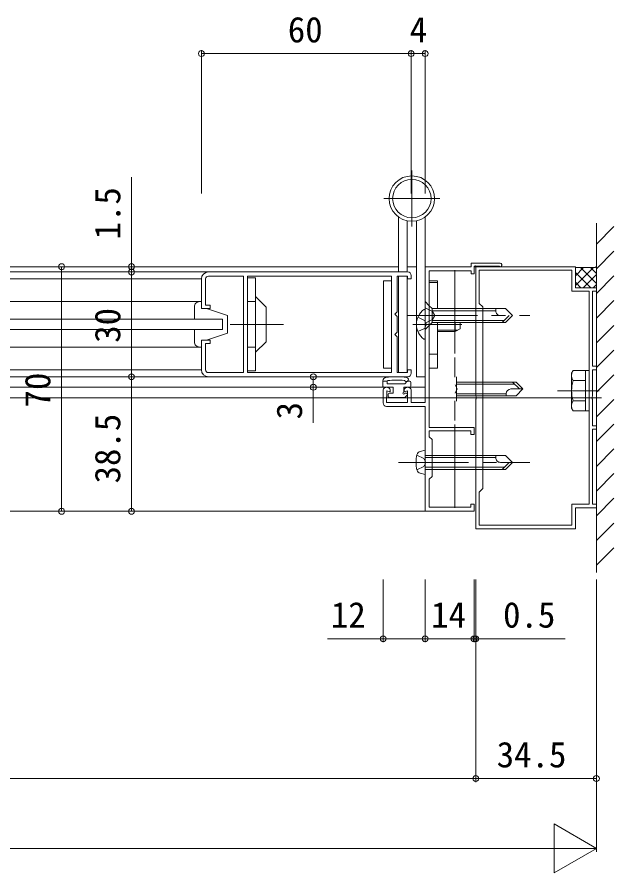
# Model space of a CAD drawing. Units: millimetres, scale not verified. Extents: x -1682 to -296, y -1188 to 1056.
# Drawn here: x -936 to -765.2, y 254.9 to 499.9 of the extents above; entities that cross this region are included whole.
import ezdxf
from ezdxf.enums import TextEntityAlignment as Align

# ---------------------------------------------------------------- set-up
doc = ezdxf.new("R2010")
doc.units = ezdxf.units.MM
doc.header["$LTSCALE"] = 4
doc.linetypes.add('CHAIN1', pattern=[8, 5, -1, 1, -1])
doc.linetypes.add('DASHED3', pattern=[4, 3, -1])
for name, color, linetype, lineweight in [('0-3_YKK_11', 7, 'Continuous', 9), ('0-4_YKK_12', 2, 'Continuous', 9), ('0-5_YKK_13', 4, 'Continuous', 9), ('0-6_YKK_D', 6, 'Continuous', 9), ('0-7_YSS_K', 3, 'Continuous', 9), ('0-8_YSS_KE', 3, 'Continuous', 9)]:
    doc.layers.add(name, color=color, linetype=linetype, lineweight=lineweight)
doc.styles.add('ＭＳ ゴシック', font='')
doc.styles.get('ＭＳ ゴシック').set_extended_font_data('MS Gothic')

msp = doc.modelspace()

# ---------------------------------------------------------------- linework, layer by layer
at = {"layer": '0-3_YKK_11'}
for p, q in [((-806.039, 429.446), (-806.039, 428.446)), ((-797.739, 429.446), (-806.039, 429.446)), ((-805.239, 428.646), (-804.866, 428.746)), ((-804.866, 428.746), (-804.693, 428.646)), ((-881.239, 426.946), (-824.239, 426.946)), ((-819.239, 428.446), (-819.239, 389.546)), ((-806.039, 428.446), (-819.239, 428.446)), ((-818.039, 427.246), (-806.039, 427.246)), ((-818.039, 382.446), (-818.039, 427.246)), ((-806.039, 427.246), (-806.039, 426.446)), ((-806.039, 426.446), (-805.239, 426.446)), ((-805.239, 426.446), (-805.239, 428.646)), ((-804.739, 428.447), (-776.239, 428.447)), ((-804.739, 391.405), (-804.739, 428.447)), ((-804.739, 428.445), (-776.239, 428.445)), ((-804.739, 391.404), (-804.739, 428.445)), ((-804.693, 428.646), (-798.268, 428.646)), ((-803.739, 427.447), (-777.24, 427.447)), ((-803.739, 417.947), (-803.739, 427.447)), ((-803.739, 427.445), (-777.24, 427.445)), ((-803.739, 417.945), (-803.739, 427.445)), ((-798.268, 428.646), (-798.07, 428.571)), ((-777.24, 427.447), (-777.24, 421.447)), ((-777.24, 427.445), (-777.24, 421.445)), ((-776.239, 428.447), (-776.239, 422.447)), ((-776.239, 428.445), (-776.239, 422.445)), ((-883.239, 416.446), (-883.239, 424.946)), ((-882.039, 424.946), (-882.039, 417.446)), ((-871.239, 425.746), (-881.239, 425.746)), ((-871.239, 398.146), (-871.239, 425.746)), ((-870.039, 398.146), (-870.039, 425.746)), ((-870.039, 425.746), (-828.839, 425.746)), ((-870.039, 425.746), (-828.839, 425.746)), ((-828.839, 425.746), (-828.839, 398.146)), ((-827.239, 425.746), (-827.239, 415.529)), ((-824.239, 425.746), (-827.239, 425.746)), ((-824.239, 424.946), (-824.239, 425.746)), ((-823.239, 424.946), (-824.239, 424.946)), ((-823.239, 425.946), (-823.239, 424.946)), ((-777.24, 421.447), (-772.34, 421.447)), ((-777.24, 421.445), (-772.34, 421.445)), ((-776.239, 422.447), (-770.239, 422.447)), ((-776.239, 422.445), (-770.239, 422.445)), ((-772.34, 421.447), (-772.34, 360.447)), ((-772.34, 421.447), (-772.34, 360.447)), ((-772.34, 421.445), (-772.34, 360.445)), ((-772.34, 421.445), (-772.34, 360.445)), ((-771.339, 421.447), (-771.339, 399.947)), ((-770.239, 421.447), (-771.339, 421.447)), ((-771.339, 421.445), (-771.339, 399.945)), ((-770.239, 421.445), (-771.339, 421.445)), ((-770.239, 422.447), (-770.239, 421.447)), ((-770.239, 422.445), (-770.239, 421.445)), ((-880.739, 416.446), (-883.239, 416.446)), ((-882.039, 417.446), (-880.739, 417.446)), ((-880.739, 417.446), (-880.739, 416.446)), ((-802.74, 416.947), (-803.739, 417.947)), ((-802.74, 416.945), (-803.739, 417.945)), ((-802.74, 364.947), (-802.74, 416.947)), ((-802.74, 364.945), (-802.74, 416.945)), ((-827.239, 415.529), (-827.922, 414.846)), ((-827.922, 414.846), (-827.239, 414.163)), ((-827.239, 414.163), (-827.239, 409.729)), ((-827.239, 409.729), (-827.922, 409.046)), ((-883.239, 407.446), (-880.739, 407.446)), ((-883.239, 398.946), (-883.239, 407.446)), ((-880.739, 407.446), (-880.739, 406.446)), ((-827.922, 409.046), (-827.239, 408.363)), ((-827.239, 408.363), (-827.239, 398.146)), ((-882.039, 406.446), (-882.039, 398.946)), ((-880.739, 406.446), (-882.039, 406.446)), ((-771.339, 399.947), (-770.239, 399.947)), ((-771.339, 399.945), (-770.239, 399.945)), ((-770.239, 399.947), (-770.239, 398.947)), ((-770.239, 399.945), (-770.239, 398.946)), ((-881.239, 398.146), (-871.239, 398.146)), ((-824.239, 396.946), (-881.239, 396.946)), ((-828.839, 398.146), (-870.039, 398.146)), ((-827.239, 398.146), (-824.239, 398.146)), ((-824.239, 398.946), (-823.239, 398.946)), ((-824.239, 398.146), (-824.239, 398.946)), ((-823.239, 398.946), (-823.239, 397.946)), ((-771.339, 398.947), (-771.339, 391.405)), ((-770.239, 398.947), (-771.339, 398.947)), ((-771.339, 398.946), (-771.339, 391.404)), ((-770.239, 398.946), (-771.339, 398.946)), ((-831.239, 392.946), (-831.239, 389.446)), ((-830.24, 389.546), (-830.239, 392.946)), ((-830.239, 392.946), (-829.239, 392.678)), ((-829.239, 392.678), (-829.239, 392.946)), ((-825.239, 392.678), (-824.239, 392.946)), ((-825.239, 392.946), (-825.239, 392.678)), ((-824.239, 392.946), (-824.239, 389.546)), ((-823.24, 389.546), (-823.239, 392.946)), ((-824.239, 389.546), (-830.24, 389.546)), ((-819.239, 389.546), (-823.24, 389.546)), ((-804.62, 391.222), (-804.739, 391.405)), ((-804.62, 391.22), (-804.739, 391.404)), ((-804.739, 390.489), (-804.62, 390.672)), ((-804.739, 390.487), (-804.62, 390.67)), ((-804.739, 353.447), (-804.739, 390.489)), ((-804.739, 353.446), (-804.739, 390.487)), ((-804.62, 390.672), (-804.62, 391.222)), ((-804.62, 390.67), (-804.62, 391.22)), ((-771.339, 391.405), (-771.459, 391.222)), ((-771.339, 391.404), (-771.459, 391.22)), ((-771.459, 391.222), (-771.459, 390.672)), ((-771.459, 391.22), (-771.459, 390.67)), ((-771.459, 390.672), (-771.339, 390.489)), ((-771.459, 390.67), (-771.339, 390.487)), ((-771.339, 390.489), (-771.339, 382.947)), ((-771.339, 390.487), (-771.339, 382.946)), ((-830.24, 388.446), (-819.239, 388.446)), ((-819.239, 388.446), (-819.24, 358.446)), ((-805.239, 382.446), (-818.039, 382.446)), ((-805.24, 380.446), (-805.239, 382.446)), ((-771.339, 382.947), (-770.239, 382.947)), ((-771.339, 382.946), (-770.239, 382.946)), ((-770.239, 382.947), (-770.239, 381.947)), ((-770.239, 382.946), (-770.239, 381.945)), ((-818.039, 381.446), (-806.14, 381.446)), ((-818.039, 379.746), (-818.039, 381.446)), ((-817.239, 378.946), (-818.039, 379.746)), ((-806.14, 381.446), (-806.14, 380.446)), ((-806.14, 380.446), (-805.24, 380.446)), ((-771.339, 381.947), (-771.339, 360.447)), ((-770.239, 381.947), (-771.339, 381.947)), ((-771.339, 381.945), (-771.339, 360.445)), ((-770.239, 381.945), (-771.339, 381.945)), ((-817.24, 368.446), (-817.239, 378.946)), ((-818.04, 367.646), (-817.24, 368.446)), ((-818.04, 359.646), (-818.04, 367.646)), ((-803.739, 363.947), (-802.74, 364.947)), ((-803.739, 363.945), (-802.74, 364.945)), ((-803.739, 354.447), (-803.739, 363.947)), ((-803.739, 354.445), (-803.739, 363.945)), ((-806.14, 360.446), (-806.14, 359.646)), ((-805.24, 360.446), (-806.14, 360.446)), ((-805.24, 358.446), (-805.24, 360.446)), ((-777.24, 360.447), (-777.24, 354.447)), ((-772.34, 360.447), (-777.24, 360.447)), ((-777.24, 360.445), (-777.24, 354.445)), ((-772.34, 360.445), (-777.24, 360.445)), ((-771.339, 360.447), (-770.239, 360.447)), ((-771.339, 360.445), (-770.239, 360.445)), ((-770.239, 360.447), (-770.239, 359.447)), ((-770.239, 360.445), (-770.239, 359.445)), ((-819.24, 358.446), (-805.24, 358.446)), ((-806.14, 359.646), (-818.04, 359.646)), ((-776.239, 359.447), (-776.239, 353.447)), ((-770.239, 359.447), (-776.239, 359.447)), ((-776.239, 359.445), (-776.239, 353.446)), ((-770.239, 359.445), (-776.239, 359.445)), ((-776.239, 353.447), (-804.739, 353.447)), ((-776.239, 353.446), (-804.739, 353.446)), ((-777.24, 354.447), (-803.739, 354.447)), ((-777.24, 354.445), (-803.739, 354.445))]:
    msp.add_line(p, q, dxfattribs=at)
for centre, radius, start, end in [((-797.739, 428.946), 0.5, 228.59009, 89.99973), ((-881.239, 424.946), 2, 89.99968, 179.99965), ((-824.239, 425.946), 1, 359.99968, 89.99965), ((-881.239, 424.946), 0.8, 89.99968, 179.99965), ((-881.239, 398.946), 2, 179.99968, 269.99965), ((-881.239, 398.946), 0.8, 179.99968, 269.99965), ((-824.239, 397.946), 1, 269.99968, 359.99879), ((-830.239, 392.946), 1, 359.99965, 179.99968), ((-824.239, 392.946), 1, 359.99965, 179.99968), ((-830.24, 389.446), 1, 179.99968, 269.99965)]:
    msp.add_arc(centre, radius, start, end, dxfattribs=at)
at = {"layer": '0-4_YKK_12'}
for p, q in [((-826.839, 428.446), (-1025.739, 428.447)), ((-881.239, 426.946), (-1021.239, 426.947)), ((-821.739, 428.446), (-824.339, 428.446)), ((-819.239, 389.845), (-819.239, 428.446)), ((-810.74, 403.647), (-810.74, 427.447)), ((-804.739, 428.446), (-805.239, 428.446)), ((-883.239, 424.946), (-1019.239, 424.947)), ((-877.239, 413.446), (-1025.239, 413.447)), ((-877.239, 410.446), (-877.239, 413.446)), ((-1025.239, 410.447), (-877.239, 410.446)), ((-810.74, 396.813), (-810.74, 402.447)), ((-881.239, 396.946), (-1021.239, 396.947)), ((-883.239, 398.946), (-1019.239, 398.947)), ((-828.339, 393.946), (-1033.239, 393.947)), ((-819.239, 393.946), (-825.339, 393.946)), ((-1326.24, 390.948), (-768.74, 390.945)), ((-810.74, 384.447), (-810.74, 390.081)), ((-819.24, 358.446), (-819.239, 388.146)), ((-810.74, 359.447), (-810.74, 383.247)), ((-819.24, 358.446), (-1024.582, 358.447))]:
    msp.add_line(p, q, dxfattribs=at)
at = {"layer": '0-5_YKK_13', "linetype": 'CHAIN1'}
for p, q in [((-823.039, 455.946), (-823.039, 439.946)), ((-831.039, 447.946), (-815.039, 447.946)), ((-824.239, 414.446), (-789.239, 414.446)), ((-875.039, 411.946), (-859.739, 411.946)), ((-822.739, 411.946), (-808.776, 411.946)), ((-781.34, 392.947), (-769.475, 392.947)), ((-826.84, 372.446), (-789.239, 372.446))]:
    msp.add_line(p, q, dxfattribs=at)
at = {"layer": '0-5_YKK_13'}
for p, q in [((-826.839, 426.946), (-826.839, 442.672)), ((-824.339, 441.577), (-824.339, 426.946)), ((-821.739, 396.946), (-821.739, 441.577)), ((-819.239, 442.672), (-819.239, 396.946)), ((-776.246, 428.207), (-770.579, 428.207)), ((-776.239, 425.86), (-773.893, 428.207)), ((-776.239, 423.032), (-771.065, 428.207)), ((-776.239, 426.832), (-771.853, 422.445)), ((-774.786, 428.207), (-770.239, 423.661)), ((-773.998, 422.445), (-770.239, 426.204)), ((-771.957, 428.207), (-770.239, 426.489)), ((-770.239, 428.547), (-770.579, 428.207)), ((-870.039, 425.246), (-867.739, 425.246)), ((-870.039, 425.246), (-870.039, 398.646)), ((-867.739, 398.646), (-867.739, 425.246)), ((-831.139, 424.446), (-831.139, 399.446)), ((-828.839, 424.446), (-831.139, 424.446)), ((-828.839, 399.446), (-828.839, 424.446)), ((-826.839, 398.146), (-826.839, 425.746)), ((-824.339, 425.669), (-824.339, 398.222)), ((-818.039, 424.446), (-818.039, 417.246)), ((-815.739, 424.446), (-818.039, 424.446)), ((-815.739, 423.946), (-818.039, 423.946)), ((-815.739, 416.446), (-815.739, 424.446)), ((-776.239, 424.004), (-774.681, 422.445)), ((-771.169, 422.445), (-770.239, 423.375)), ((-1019.239, 418.447), (-883.239, 418.446)), ((-885.239, 416.946), (-885.239, 413.446)), ((-883.239, 418.446), (-883.739, 418.446)), ((-883.239, 416.446), (-883.239, 418.446)), ((-881.739, 416.446), (-883.239, 416.446)), ((-881.739, 416.446), (-875.739, 414.446)), ((-870.039, 418.446), (-867.739, 418.446)), ((-819.239, 410.446), (-819.239, 418.446)), ((-818.039, 417.246), (-817.239, 416.446)), ((-817.239, 416.446), (-796.239, 416.446)), ((-817.239, 416.446), (-817.239, 412.446)), ((-799.039, 415.846), (-799.039, 416.446)), ((-796.239, 416.446), (-794.239, 414.446)), ((-875.739, 409.446), (-875.739, 414.446)), ((-819.239, 415.922), (-819.239, 407.97)), ((-817.239, 415.846), (-799.039, 415.846)), ((-797.239, 412.446), (-795.239, 414.446)), ((-796.239, 412.446), (-794.239, 414.446)), ((-818.039, 411.646), (-817.239, 412.446)), ((-818.039, 411.646), (-818.039, 399.446)), ((-817.239, 413.046), (-796.639, 413.046)), ((-817.239, 412.446), (-796.239, 412.446)), ((-815.739, 399.446), (-815.739, 412.446)), ((-810.639, 409.946), (-810.639, 412.446)), ((-809.239, 410.646), (-809.239, 412.446)), ((-885.239, 410.446), (-885.239, 406.946)), ((-881.739, 407.446), (-875.739, 409.446)), ((-815.739, 410.325), (-809.881, 410.325)), ((-815.739, 409.946), (-810.639, 409.946)), ((-810.639, 409.946), (-809.239, 410.646)), ((-883.239, 407.446), (-881.739, 407.446)), ((-883.239, 405.446), (-883.239, 407.446)), ((-864.739, 406.993), (-867.739, 403.993)), ((-1019.239, 405.447), (-883.239, 405.446)), ((-883.739, 405.446), (-883.239, 405.446)), ((-870.039, 405.446), (-867.739, 405.446)), ((-815.739, 403.446), (-818.039, 403.446)), ((-831.139, 399.446), (-828.839, 399.446)), ((-818.039, 399.446), (-815.739, 399.446)), ((-870.039, 398.646), (-867.739, 398.646)), ((-824.339, 396.946), (-826.839, 396.946)), ((-819.239, 396.946), (-821.739, 396.946)), ((-810.24, 395.447), (-810.24, 396.947)), ((-773.339, 398.697), (-776.909, 398.697)), ((-773.339, 387.197), (-773.339, 398.697)), ((-773.339, 398.697), (-773.339, 387.197)), ((-773.339, 398.697), (-772.34, 398.697)), ((-772.34, 398.697), (-772.34, 387.197)), ((-831.339, 394.246), (-831.339, 395.78)), ((-831.339, 395.646), (-830.139, 395.646)), ((-830.139, 394.946), (-830.139, 395.56)), ((-830.139, 394.946), (-825.164, 394.946)), ((-824.427, 395.558), (-824.952, 395.034)), ((-824.215, 395.646), (-823.639, 395.646)), ((-823.339, 394.246), (-823.339, 395.346)), ((-793.24, 395.447), (-810.24, 395.447)), ((-810.24, 395.447), (-810.24, 391.447)), ((-810.24, 395.447), (-810.24, 391.447)), ((-810.24, 394.847), (-793.64, 394.847)), ((-794.24, 395.447), (-792.24, 393.447)), ((-793.24, 395.447), (-791.24, 393.447)), ((-773.339, 395.834), (-776.893, 395.834)), ((-828.339, 393.946), (-831.039, 393.946)), ((-829.839, 391.946), (-829.839, 391.346)), ((-829.54, 392.246), (-828.339, 392.246)), ((-828.339, 393.946), (-828.339, 392.246)), ((-823.639, 393.946), (-825.339, 393.946)), ((-825.339, 393.946), (-825.339, 392.496)), ((-825.089, 392.246), (-824.539, 392.246)), ((-810.24, 392.047), (-796.04, 392.047)), ((-796.04, 392.114), (-796.04, 391.447)), ((-791.24, 393.447), (-794.706, 393.447)), ((-793.24, 391.447), (-791.24, 393.447)), ((-829.54, 391.046), (-825.015, 391.046)), ((-824.327, 391.734), (-825.015, 391.046)), ((-810.24, 391.447), (-793.24, 391.447)), ((-810.24, 391.447), (-810.24, 389.947)), ((-773.339, 390.06), (-776.893, 390.06)), ((-777.339, 387.947), (-776.907, 387.197)), ((-776.909, 387.197), (-773.339, 387.197)), ((-773.339, 387.197), (-772.34, 387.197)), ((-819.24, 375.946), (-820.646, 375.569)), ((-819.24, 374.446), (-819.24, 375.946)), ((-819.24, 374.446), (-796.239, 374.446)), ((-819.24, 370.446), (-819.24, 374.446)), ((-819.24, 370.446), (-819.24, 374.446)), ((-819.24, 373.846), (-799.04, 373.846)), ((-799.04, 373.779), (-799.04, 374.446)), ((-794.24, 372.446), (-797.706, 372.446)), ((-797.24, 370.446), (-795.239, 372.446)), ((-796.24, 370.446), (-794.24, 372.446)), ((-796.239, 374.446), (-794.24, 372.446)), ((-819.24, 371.046), (-796.639, 371.046)), ((-796.24, 370.446), (-819.24, 370.446)), ((-819.24, 370.446), (-819.24, 368.946)), ((-819.24, 368.946), (-820.646, 369.323))]:
    msp.add_line(p, q, dxfattribs=at)
at = {"layer": '0-5_YKK_13', "linetype": 'DASHED3'}
for p, q in [((-819.239, 418.446), (-818.039, 417.246)), ((-819.239, 416.646), (-817.086, 415.596)), ((-821.316, 414.021), (-819.451, 413.091)), ((-817.086, 415.596), (-816.475, 414.446)), ((-817.086, 413.296), (-816.475, 414.446)), ((-819.451, 413.091), (-818.842, 411.946)), ((-819.451, 410.801), (-818.842, 411.946)), ((-819.239, 412.246), (-817.086, 413.296)), ((-819.239, 410.446), (-818.039, 411.646)), ((-821.316, 409.871), (-819.451, 410.801)), ((-810.643, 394.597), (-810.032, 393.447)), ((-810.643, 392.297), (-810.032, 393.447)), ((-821.591, 374.546), (-819.643, 373.596)), ((-819.643, 373.596), (-819.032, 372.446)), ((-819.643, 371.296), (-819.032, 372.446)), ((-821.591, 370.346), (-819.643, 371.296))]:
    msp.add_line(p, q, dxfattribs=at)
at = {"layer": '0-5_YKK_13'}
for points in [[(-864.739, 406.993), (-864.739, 416.899), (-867.739, 419.899)], [(-777.339, 387.947), (-777.339, 397.947), (-776.907, 398.697)]]:
    msp.add_lwpolyline(points, dxfattribs=at)
for radius in [6.5, 5.5]:
    msp.add_circle((-823.039, 447.946), radius, dxfattribs=at)
for centre, radius, start, end in [((-883.739, 416.946), 1.5, 89.99908, 179.99966), ((-816.439, 411.946), 5.3, 126.68901, 233.31032), ((-819.514, 415.922), 0.274, 359.99966, 127.71375), ((-797.708, 415.779), 1.333, 177.13368, 269.99966), ((-883.739, 406.946), 1.5, 179.99966, 269.99966), ((-819.514, 407.97), 0.274, 232.28557, 359.99966), ((-827.464, 371.04), 25.906, 83.3582, 96.63049), ((-774.784, 397.277), 2.556, 146.25177, 214.38425), ((-830.339, 395.78), 1, 96.63049, 179.99966), ((-829.839, 395.56), 0.3, 96.48222, 179.99966), ((-827.265, 372.903), 23.103, 85.0007, 96.48222), ((-825.307, 395.623), 0.3, 38.9398, 79.3074), ((-825.164, 395.246), 0.3, 269.99966, 314.99966), ((-824.607, 396.189), 0.6, 218.9398, 76.49965), ((-824.215, 395.346), 0.3, 89.99966, 134.99966), ((-823.639, 395.346), 0.3, 359.99966, 89.99966), ((-767.786, 392.947), 9.553, 162.41203, 197.58795), ((-831.039, 394.246), 0.3, 179.99966, 269.99966), ((-829.54, 391.946), 0.3, 89.99966, 179.99966), ((-825.339, 392.246), 0.25, 89.99966, 359.99966), ((-824.539, 391.946), 0.3, 314.99966, 89.99966), ((-823.639, 394.246), 0.3, 269.99966, 359.99966), ((-794.706, 392.114), 1.333, 90, 180), ((-829.54, 391.346), 0.3, 179.99966, 269.99966), ((-774.784, 388.617), 2.556, 145.61574, 213.74821), ((-820.31, 374.313), 1.3, 104.99966, 165.96437), ((-812.84, 372.446), 9, 165.96437, 194.03496), ((-797.706, 373.779), 1.333, 179.99966, 269.99966), ((-820.31, 370.578), 1.3, 194.03496, 254.99966)]:
    msp.add_arc(centre, radius, start, end, dxfattribs=at)
at = {"layer": '0-6_YKK_D'}
for p, q in [((-883.239, 449.446), (-883.239, 490.449)), ((-823.239, 449.446), (-823.239, 490.448)), ((-823.239, 449.446), (-823.239, 490.448)), ((-819.239, 449.446), (-819.239, 490.448)), ((-883.239, 489.449), (-823.239, 489.448)), ((-819.239, 489.448), (-823.239, 489.448)), ((-886.239, 428.446), (-924.239, 428.446)), ((-923.239, 428.446), (-923.24, 358.446)), ((-886.239, 428.446), (-904.239, 428.446)), ((-886.239, 426.946), (-904.239, 426.946)), ((-886.239, 426.946), (-904.239, 426.946)), ((-903.239, 396.946), (-903.239, 426.946)), ((-903.239, 426.946), (-903.239, 423.546)), ((-886.239, 396.946), (-904.239, 396.946)), ((-886.239, 396.946), (-904.239, 396.946)), ((-903.24, 358.446), (-903.239, 396.946)), ((-834.239, 396.946), (-852.239, 396.946)), ((-851.239, 396.946), (-851.239, 393.946)), ((-834.239, 393.946), (-852.239, 393.946)), ((-851.239, 393.946), (-851.239, 383.746)), ((-886.239, 358.446), (-924.24, 358.446)), ((-886.239, 358.446), (-904.24, 358.446)), ((-831.24, 338.947), (-831.24, 320.946)), ((-819.24, 338.947), (-819.24, 320.945)), ((-819.24, 338.947), (-819.24, 320.945)), ((-805.24, 338.947), (-805.24, 320.945)), ((-805.24, 338.947), (-805.24, 320.945)), ((-804.74, 338.947), (-804.74, 280.944)), ((-804.74, 338.947), (-804.74, 320.945)), ((-804.74, 338.947), (-804.74, 280.945)), ((-770.239, 338.947), (-770.24, 280.945)), ((-770.239, 338.947), (-770.239, 260.945)), ((-831.24, 321.945), (-847.2, 321.945)), ((-819.24, 321.945), (-831.24, 321.945)), ((-805.24, 321.945), (-819.24, 321.945)), ((-805.24, 321.945), (-808.64, 321.945)), ((-804.74, 281.944), (-1098.74, 281.946)), ((-804.74, 281.945), (-770.24, 281.945)), ((-782.364, 268.945), (-782.364, 254.945)), ((-770.239, 261.945), (-782.364, 268.945)), ((-1264.74, 261.945), (-784.239, 261.945)), ((-770.239, 261.945), (-794.488, 261.945)), ((-770.239, 261.945), (-782.364, 254.945))]:
    msp.add_line(p, q, dxfattribs=at)
for points in [[(-903.239, 426.946), (-903.239, 428.446), (-903.239, 454.046)], [(-805.24, 321.945), (-804.74, 321.945), (-779.14, 321.945)]]:
    msp.add_lwpolyline(points, dxfattribs=at)
for centre in [(-883.239, 489.449), (-823.239, 489.448), (-823.239, 489.448), (-819.239, 489.448), (-923.239, 428.446), (-903.239, 428.446), (-903.239, 426.946), (-903.239, 426.946), (-903.239, 396.946), (-903.239, 396.946), (-851.239, 396.946), (-851.239, 393.946), (-923.24, 358.446), (-903.24, 358.446), (-831.24, 321.945), (-819.24, 321.945), (-819.24, 321.945), (-805.24, 321.945), (-805.24, 321.945), (-804.74, 321.945), (-804.74, 281.945), (-804.74, 281.944), (-770.24, 281.945)]:
    msp.add_circle(centre, 0.85, dxfattribs=at)
at = {"layer": '0-7_YSS_K'}
for p, q in [((-770.239, 434.942), (-765.24, 439.942)), ((-770.239, 427.871), (-765.24, 432.871)), ((-770.239, 420.8), (-765.24, 425.8)), ((-770.239, 413.729), (-765.24, 418.729)), ((-770.239, 406.658), (-765.24, 411.658)), ((-770.239, 399.587), (-765.24, 404.587)), ((-770.239, 392.516), (-765.24, 397.516)), ((-770.239, 385.444), (-765.24, 390.444)), ((-770.239, 378.373), (-765.24, 383.373)), ((-770.239, 371.302), (-765.24, 376.302)), ((-770.239, 364.231), (-765.24, 369.231)), ((-770.239, 357.16), (-765.24, 362.16)), ((-770.239, 350.089), (-765.24, 355.089)), ((-770.239, 343.018), (-765.24, 348.018))]:
    msp.add_line(p, q, dxfattribs=at)
at = {"layer": '0-8_YSS_KE'}
msp.add_line((-770.239, 340.947), (-770.239, 440.947), dxfattribs=at)

# ---------------------------------------------------------------- texts
at = {"layer": '0-6_YKK_D', "color": 4, "style": 'ＭＳ ゴシック'}
for s, p in [('60', (-858.519, 490.448)), ('4', (-823.639, 490.448)), ('0.5', (-796.94, 322.945)), ('34.5', (-798.77, 282.945))]:
    msp.add_text(s, height=7.331, dxfattribs=at).set_placement(p, align=Align.BOTTOM_LEFT)
for s, rotation, p in [('1.5', 90, (-904.239, 436.246)), ('30', 90, (-904.239, 406.666)), ('70', 90, (-924.239, 388.166)), ('3', 90, (-852.239, 384.746)), ('38.5', 90, (-904.24, 366.416)), ('12', 359.999, (-846.2, 322.946)), ('14', 359.999, (-817.52, 322.945))]:
    msp.add_text(s, height=7.331, rotation=rotation, dxfattribs=at).set_placement(p, align=Align.BOTTOM_LEFT)

doc.saveas('drawing.dxf')
